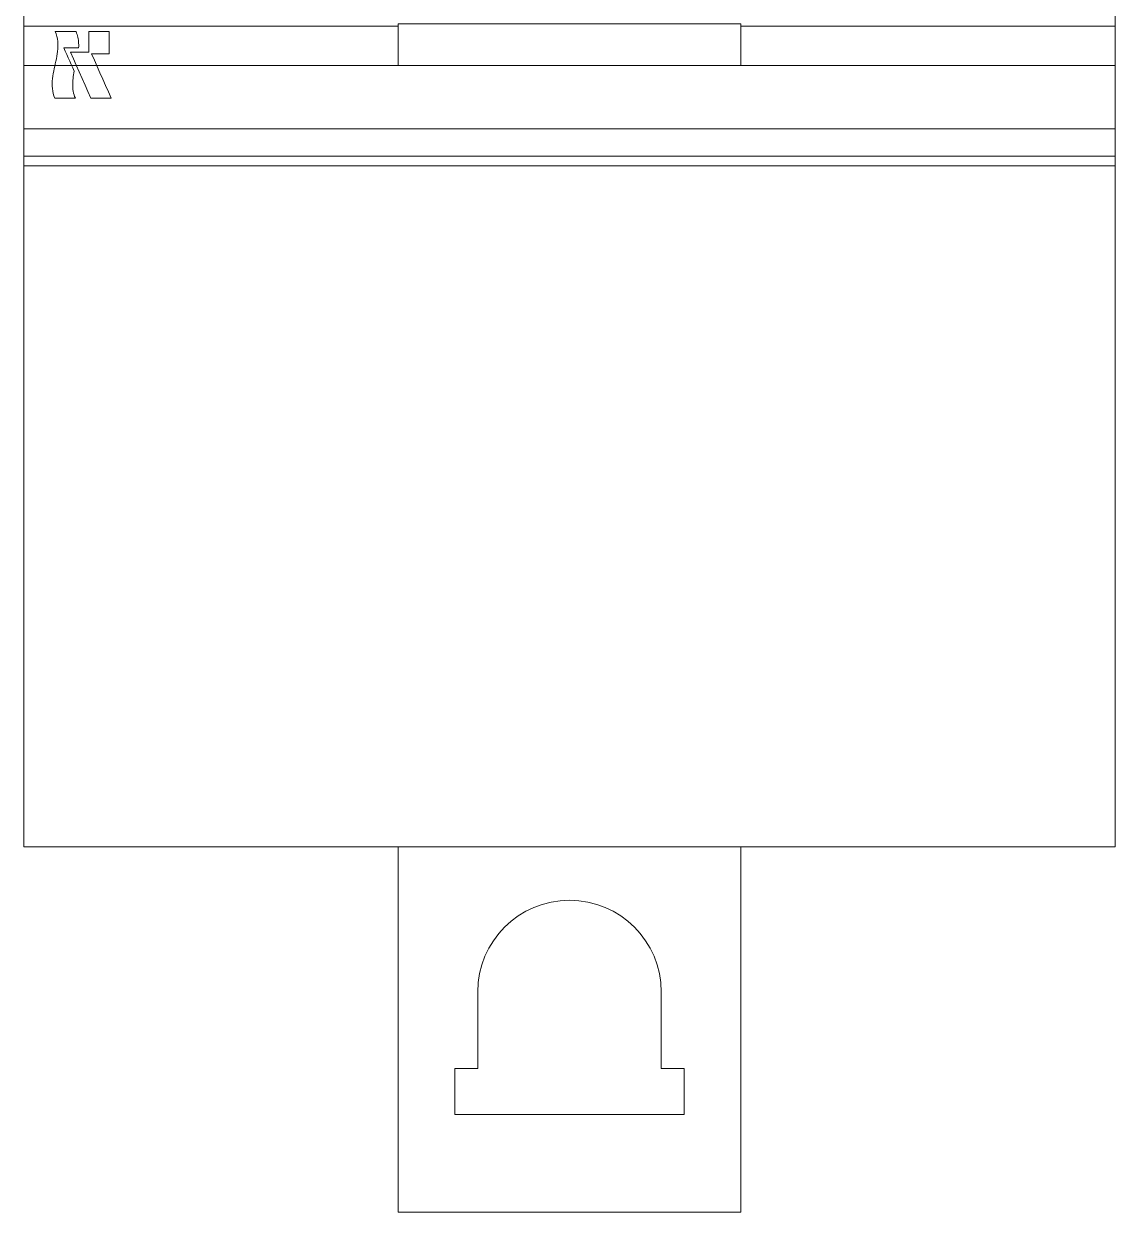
# Model space of a CAD drawing. Header units: millimetres. Extents: x 0 to 69574, y -5 to 41746.
# Drawn here: x 45895.52 to 45931.22, y 12567.7 to 12606.56 of the extents above; entities that cross this region are included whole.
import ezdxf

# ---------------------------------------------------------------- set-up
doc = ezdxf.new("R2010")
doc.units = ezdxf.units.MM
doc.set_wipeout_variables(frame=1)
doc.layers.add('000-PI-Oprema', color=30, linetype='Continuous', lineweight=5)

# ---------------------------------------------------------------- blocks, each defined once
blk = doc.blocks.new('F60-47290126')
at = {"layer": '000-PI-Oprema'}
for p, q in [((46629.981, 36073.604), (46629.981, 36071.104)), ((46629.981, 36073.604), (46629.981, 36073.604)), ((46635.981, 36071.104), (46635.981, 36073.604)), ((46635.981, 36073.604), (46635.981, 36073.604)), ((46629.231, 36071.104), (46629.231, 36069.604)), ((46629.981, 36071.104), (46629.231, 36071.104)), ((46629.231, 36071.104), (46629.231, 36071.104)), ((46629.981, 36071.104), (46629.981, 36071.104)), ((46636.731, 36071.104), (46635.981, 36071.104)), ((46635.981, 36071.104), (46635.981, 36071.104)), ((46636.731, 36069.604), (46636.731, 36071.104)), ((46636.731, 36071.104), (46636.731, 36071.104)), ((46629.231, 36069.604), (46636.731, 36069.604)), ((46629.231, 36069.604), (46629.231, 36069.604)), ((46636.731, 36069.604), (46636.731, 36069.604)), ((46627.381, 36066.404), (46638.581, 36066.404)), ((46627.381, 36066.404), (46627.381, 36066.404)), ((46638.581, 36066.404), (46638.581, 36066.404))]:
    blk.add_line(p, q, dxfattribs=at)
blk.add_arc((46632.981, 36073.604), 3, 0, 180, dxfattribs=at)
blk.add_wipeout([(46615.131, 36167.854), (46650.831, 36167.854), (46650.831, 36078.354), (46615.131, 36078.354)]).dxf.layer = '000-PI-Oprema'
for p, q in [((46615.131, 36101.825), (46615.131, 36144.384)), ((46650.831, 36101.825), (46650.831, 36144.384)), ((46615.131, 36105.178), (46627.381, 36105.178)), ((46616.255, 36105.002), (46616.157, 36105.002)), ((46616.157, 36105.002), (46616.188, 36104.925)), ((46616.157, 36105.002), (46616.157, 36105.002)), ((46616.352, 36105.002), (46616.255, 36105.002)), ((46616.45, 36105.002), (46616.352, 36105.002)), ((46616.547, 36105.002), (46616.45, 36105.002)), ((46616.645, 36105.002), (46616.547, 36105.002)), ((46616.743, 36105.002), (46616.645, 36105.002)), ((46616.84, 36105.002), (46616.743, 36105.002)), ((46616.859, 36104.956), (46616.84, 36105.002)), ((46616.84, 36105.002), (46616.84, 36105.002)), ((46616.875, 36104.91), (46616.859, 36104.956)), ((46617.264, 36105.002), (46617.925, 36105.002)), ((46617.264, 36104.906), (46617.264, 36105.002)), ((46617.264, 36105.002), (46617.264, 36105.002)), ((46617.925, 36105.002), (46617.925, 36104.898)), ((46617.925, 36105.002), (46617.925, 36105.002)), ((46627.381, 36105.257), (46638.581, 36105.257)), ((46627.381, 36105.178), (46627.381, 36105.257)), ((46627.381, 36103.899), (46627.381, 36105.178)), ((46638.581, 36105.257), (46638.581, 36105.178)), ((46638.581, 36105.178), (46650.831, 36105.178)), ((46638.581, 36103.899), (46638.581, 36105.178)), ((46616.188, 36104.925), (46616.213, 36104.846)), ((46616.213, 36104.846), (46616.231, 36104.766)), ((46616.231, 36104.766), (46616.242, 36104.684)), ((46616.242, 36104.684), (46616.248, 36104.602)), ((46616.248, 36104.602), (46616.248, 36104.521)), ((46616.889, 36104.863), (46616.875, 36104.91)), ((46616.9, 36104.816), (46616.889, 36104.863)), ((46616.91, 36104.768), (46616.9, 36104.816)), ((46616.917, 36104.719), (46616.91, 36104.768)), ((46616.923, 36104.67), (46616.917, 36104.719)), ((46616.926, 36104.621), (46616.923, 36104.67)), ((46616.928, 36104.572), (46616.926, 36104.621)), ((46616.928, 36104.523), (46616.928, 36104.572)), ((46617.264, 36104.81), (46617.264, 36104.906)), ((46617.264, 36104.715), (46617.264, 36104.81)), ((46617.264, 36104.619), (46617.264, 36104.715)), ((46617.264, 36104.523), (46617.264, 36104.619)), ((46617.925, 36104.898), (46617.925, 36104.795)), ((46617.925, 36104.795), (46617.925, 36104.691)), ((46617.925, 36104.691), (46617.925, 36104.588)), ((46617.925, 36104.588), (46617.925, 36104.485)), ((46616.212, 36104.195), (46616.197, 36104.114)), ((46616.226, 36104.276), (46616.212, 36104.195)), ((46616.237, 36104.357), (46616.226, 36104.276)), ((46616.244, 36104.439), (46616.237, 36104.357)), ((46616.248, 36104.521), (46616.244, 36104.439)), ((46616.491, 36104.365), (46616.442, 36104.474)), ((46616.442, 36104.474), (46616.926, 36104.474)), ((46616.442, 36104.474), (46616.442, 36104.474)), ((46616.539, 36104.256), (46616.491, 36104.365)), ((46616.588, 36104.147), (46616.539, 36104.256)), ((46617.264, 36104.332), (46616.658, 36104.332)), ((46616.658, 36104.332), (46616.754, 36104.117)), ((46616.658, 36104.332), (46616.658, 36104.332)), ((46616.926, 36104.474), (46616.928, 36104.523)), ((46616.926, 36104.474), (46616.926, 36104.474)), ((46617.264, 36104.428), (46617.264, 36104.523)), ((46617.264, 36104.332), (46617.264, 36104.428)), ((46617.264, 36104.332), (46617.264, 36104.332)), ((46617.44, 36104.07), (46617.347, 36104.278)), ((46617.925, 36104.278), (46617.347, 36104.278)), ((46617.347, 36104.278), (46617.347, 36104.278)), ((46617.925, 36104.485), (46617.925, 36104.381)), ((46617.925, 36104.381), (46617.925, 36104.278)), ((46617.925, 36104.278), (46617.925, 36104.278)), ((46615.131, 36103.899), (46650.831, 36103.899)), ((46616.128, 36103.792), (46616.111, 36103.712)), ((46616.145, 36103.873), (46616.128, 36103.792)), ((46616.163, 36103.953), (46616.145, 36103.873)), ((46616.18, 36104.033), (46616.163, 36103.953)), ((46616.197, 36104.114), (46616.18, 36104.033)), ((46616.636, 36104.038), (46616.588, 36104.147)), ((46616.684, 36103.929), (46616.636, 36104.038)), ((46616.733, 36103.82), (46616.684, 36103.929)), ((46616.781, 36103.711), (46616.733, 36103.82)), ((46616.754, 36104.117), (46616.849, 36103.901)), ((46616.849, 36103.901), (46616.945, 36103.686)), ((46617.532, 36103.863), (46617.44, 36104.07)), ((46617.624, 36103.655), (46617.532, 36103.863)), ((46627.381, 36103.899), (46638.581, 36103.899)), ((46616.064, 36103.387), (46616.06, 36103.305)), ((46616.072, 36103.469), (46616.064, 36103.387)), ((46616.083, 36103.55), (46616.072, 36103.469)), ((46616.096, 36103.631), (46616.083, 36103.55)), ((46616.111, 36103.712), (46616.096, 36103.631)), ((46616.732, 36103.353), (46616.736, 36103.413)), ((46616.736, 36103.413), (46616.742, 36103.473)), ((46616.742, 36103.473), (46616.75, 36103.533)), ((46616.75, 36103.533), (46616.759, 36103.593)), ((46616.759, 36103.593), (46616.77, 36103.652)), ((46616.77, 36103.652), (46616.781, 36103.711)), ((46616.781, 36103.711), (46616.781, 36103.711)), ((46616.945, 36103.686), (46617.041, 36103.47)), ((46617.041, 36103.47), (46617.136, 36103.255)), ((46617.717, 36103.447), (46617.624, 36103.655)), ((46617.809, 36103.24), (46617.717, 36103.447)), ((46616.06, 36103.305), (46616.06, 36103.223)), ((46616.06, 36103.223), (46616.066, 36103.141)), ((46616.066, 36103.141), (46616.077, 36103.06)), ((46616.077, 36103.06), (46616.095, 36102.98)), ((46616.731, 36103.293), (46616.732, 36103.353)), ((46616.731, 36103.232), (46616.731, 36103.293)), ((46616.734, 36103.172), (46616.731, 36103.232)), ((46616.74, 36103.113), (46616.734, 36103.172)), ((46616.749, 36103.054), (46616.74, 36103.113)), ((46616.762, 36102.995), (46616.749, 36103.054)), ((46617.136, 36103.255), (46617.232, 36103.04)), ((46617.232, 36103.04), (46617.328, 36102.825)), ((46617.901, 36103.032), (46617.809, 36103.24)), ((46617.993, 36102.825), (46617.901, 36103.032)), ((46616.095, 36102.98), (46616.119, 36102.901)), ((46616.119, 36102.901), (46616.15, 36102.825)), ((46616.15, 36102.825), (46616.245, 36102.825)), ((46616.15, 36102.825), (46616.15, 36102.825)), ((46616.245, 36102.825), (46616.341, 36102.825)), ((46616.341, 36102.825), (46616.437, 36102.825)), ((46616.437, 36102.825), (46616.532, 36102.825)), ((46616.532, 36102.825), (46616.628, 36102.825)), ((46616.628, 36102.825), (46616.723, 36102.825)), ((46616.723, 36102.825), (46616.819, 36102.825)), ((46616.777, 36102.937), (46616.762, 36102.995)), ((46616.796, 36102.88), (46616.777, 36102.937)), ((46616.819, 36102.825), (46616.796, 36102.88)), ((46616.819, 36102.825), (46616.819, 36102.825)), ((46617.328, 36102.825), (46617.993, 36102.825)), ((46617.328, 36102.825), (46617.328, 36102.825)), ((46617.993, 36102.825), (46617.993, 36102.825)), ((46615.131, 36101.825), (46650.831, 36101.825)), ((46615.131, 36100.931), (46615.131, 36101.825)), ((46650.831, 36100.931), (46650.831, 36101.825)), ((46615.131, 36100.609), (46615.131, 36100.931)), ((46615.131, 36100.931), (46650.831, 36100.931)), ((46650.831, 36100.609), (46650.831, 36100.931)), ((46615.131, 36100.609), (46615.131, 36078.354)), ((46615.131, 36100.609), (46650.831, 36100.609)), ((46650.831, 36100.609), (46650.831, 36078.354)), ((46615.131, 36078.354), (46650.831, 36078.354)), ((46615.131, 36078.354), (46615.131, 36078.354)), ((46617.558, 36078.354), (46617.558, 36078.354)), ((46617.677, 36078.354), (46617.677, 36078.354)), ((46617.795, 36078.354), (46617.795, 36078.354)), ((46627.381, 36078.354), (46627.381, 36078.354)), ((46627.381, 36066.404), (46627.381, 36078.354)), ((46627.758, 36078.354), (46627.758, 36078.354)), ((46627.876, 36078.354), (46627.876, 36078.354)), ((46627.994, 36078.354), (46627.994, 36078.354)), ((46634.232, 36078.354), (46634.232, 36078.354)), ((46634.35, 36078.354), (46634.35, 36078.354)), ((46634.468, 36078.354), (46634.468, 36078.354)), ((46638.581, 36078.354), (46638.581, 36078.354)), ((46638.581, 36078.354), (46638.581, 36066.404)), ((46644.431, 36078.354), (46644.431, 36078.354)), ((46644.55, 36078.354), (46644.55, 36078.354)), ((46644.668, 36078.354), (46644.668, 36078.354)), ((46650.831, 36078.354), (46650.831, 36078.354))]:
    blk.add_line(p, q, dxfattribs=at)

msp = doc.modelspace()

# ---------------------------------------------------------------- block references
msp.add_blockref('F60-47290126', (-719.611, -23498.701))

doc.saveas('drawing.dxf')
